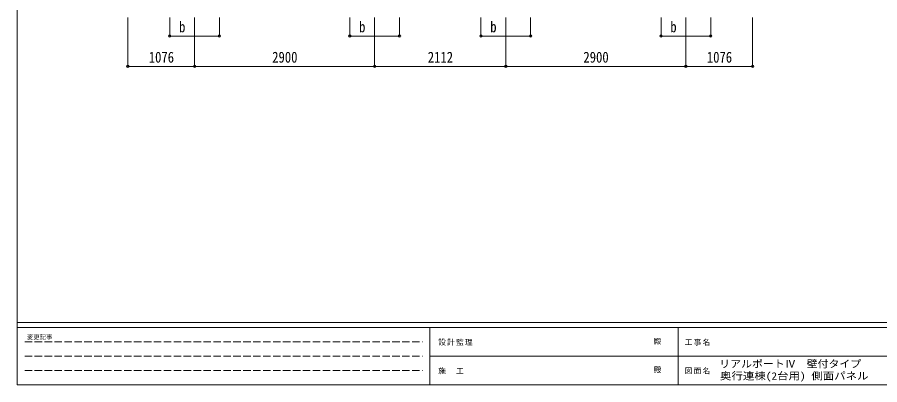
# Model space of a CAD drawing. Units: millimetres at full size, sheet at 1:40. Extents: x -11181 to 11305, y -7804 to 7716.
# Drawn here: x -11181 to 2710, y -7804 to -1889 of the extents above; entities that cross this region are included whole.
import ezdxf
from ezdxf.enums import TextEntityAlignment as Align

# ---------------------------------------------------------------- set-up
doc = ezdxf.new("R2010")
doc.units = ezdxf.units.MM
doc.header["$LTSCALE"] = 40
doc.header["$PDMODE"] = 32
doc.header["$PDSIZE"] = 40
doc.linetypes.add('DASHED3', pattern=[4, 3, -1])
doc.layers.add('0-A_寸法', color=6, linetype='Continuous', lineweight=9)
doc.layers.add('F-0_240', color=7, linetype='Continuous', lineweight=9)
doc.styles.add('ＭＳ ゴシック', font='')
doc.styles.get('ＭＳ ゴシック').set_extended_font_data('MS Gothic')

msp = doc.modelspace()

# ---------------------------------------------------------------- linework, layer by layer
at = {"layer": '0-A_寸法'}
for p, q in [((-9400.61, -2679.77), (-9400.61, -1892.59)), ((-8724.61, -2191.24), (-8724.61, -1892.59)), ((-8324.61, -2679.77), (-8324.61, -1892.59)), ((-7924.61, -2191.24), (-7924.61, -1892.59)), ((-5824.61, -2191.24), (-5824.61, -1892.59)), ((-5424.61, -2679.77), (-5424.61, -1892.59)), ((-5024.61, -2191.24), (-5024.61, -1892.59)), ((-3712.61, -2191.24), (-3712.61, -1892.59)), ((-3312.61, -2679.77), (-3312.61, -1892.59)), ((-2912.61, -2191.24), (-2912.61, -1892.59)), ((-812.61, -2191.24), (-812.61, -1892.59)), ((-412.61, -2679.77), (-412.61, -1892.59)), ((-12.61, -2191.24), (-12.61, -1892.59)), ((663.39, -2679.77), (663.39, -1892.59)), ((-8724.61, -2191.24), (-7924.61, -2191.24)), ((-5824.61, -2191.24), (-5024.61, -2191.24)), ((-2912.61, -2191.24), (-3712.61, -2191.24)), ((-12.61, -2191.24), (-812.61, -2191.24)), ((-9400.61, -2679.77), (-8324.61, -2679.77)), ((-8324.61, -2679.77), (-5424.61, -2679.77)), ((-5424.61, -2679.77), (-3312.61, -2679.77)), ((-412.61, -2679.77), (-3312.61, -2679.77)), ((663.39, -2679.77), (-412.61, -2679.77))]:
    msp.add_line(p, q, dxfattribs=at)
for p in [(-8724.61, -2191.24), (-7924.61, -2191.24), (-5824.61, -2191.24), (-5024.61, -2191.24), (-3712.61, -2191.24), (-2912.61, -2191.24), (-812.61, -2191.24), (-12.61, -2191.24), (-9400.61, -2679.77), (-8324.61, -2679.77), (-5424.61, -2679.77), (-3312.61, -2679.77), (-412.61, -2679.77), (663.39, -2679.77)]:
    msp.add_point(p, dxfattribs=at)
at = {"layer": 'F-0_240', "color": 5}
for p, q in [((-11180.61, 7716.46), (-11180.61, -7803.54)), ((-11180.61, -6803.54), (10739.39, -6803.54)), ((-11180.61, -6883.54), (7183.72, -6883.54)), ((-4536.28, -6883.54), (-4536.28, -7803.54)), ((-536.28, -6883.54), (-536.28, -7803.54)), ((-4536.28, -7343.54), (3663.72, -7343.54)), ((-11180.61, -7803.54), (10739.39, -7803.54))]:
    msp.add_line(p, q, dxfattribs=at)
at = {"layer": 'F-0_240', "color": 4, "linetype": 'DASHED3'}
for p, q in [((-11060.61, -7113.54), (-4656.28, -7113.54)), ((-11060.61, -7343.54), (-4656.28, -7343.54)), ((-11060.61, -7573.54), (-4656.28, -7573.54))]:
    msp.add_line(p, q, dxfattribs=at)

# ---------------------------------------------------------------- texts
at = {"layer": '0-A_寸法', "color": 7, "style": 'ＭＳ ゴシック', "width": 0.85}
for s, p in [('b', (-8574.61, -2183.24)), ('b', (-5674.61, -2183.24)), ('b', (-3562.61, -2183.24)), ('b', (-662.61, -2183.24)), ('1076', (-9062.61, -2671.77)), ('2900', (-7074.61, -2671.77)), ('2112', (-4568.61, -2671.77)), ('2900', (-2062.61, -2671.77)), ('1076', (-74.61, -2671.77))]:
    msp.add_text(s, height=176, dxfattribs=at).set_placement(p, align=Align.BOTTOM_LEFT)
at = {"layer": 'F-0_240', "style": 'ＭＳ ゴシック'}
for s, height, p in [('変更記事', 73.31, (-11024.31, -7093.54)), ('殿', 87.98, (-930.57, -7173.54)), ('殿', 87.98, (-930.57, -7633.54))]:
    msp.add_text(s, height=height, dxfattribs=at).set_placement(p, align=Align.BOTTOM_LEFT)
for s, width, p in [('リアルポートⅣ\u3000壁付タイプ', 1.1, (124.97, -7561.39)), ('奥行連棟(2台用) 側面パネル', 1.15, (137.93, -7756.06))]:
    msp.add_text(s, height=117.3, dxfattribs=dict(at, width=width)).set_placement(p, align=Align.BOTTOM_LEFT)
at = {"layer": 'F-0_240', "char_height": 87.98, "attachment_point": 7, "style": 'ＭＳ ゴシック'}
for s, insert in [('\\T1.17;設計監理', (-4401.18, -7173.54)), ('\\T1.17;工事名', (-430.81, -7173.54)), ('\\T1.17;施\u3000工', (-4401.18, -7633.54)), ('\\T1.17;図面名', (-430.81, -7633.54))]:
    msp.add_mtext(s, dxfattribs=dict(at, insert=insert))

doc.saveas('drawing.dxf')
